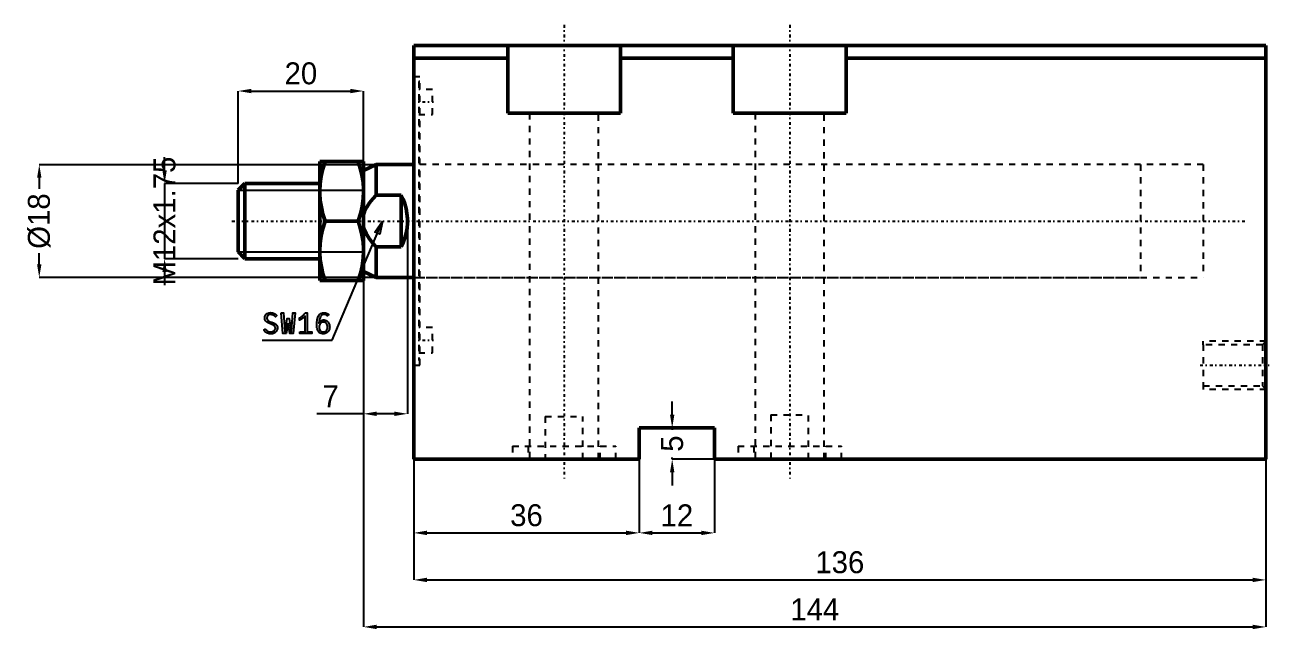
# Model space of a CAD drawing. Header units: millimetres. Extents: x -114 to 282, y -231 to 55.
# Drawn here: x 83.4 to 281.9, y -61 to 35.4 of the extents above; entities that cross this region are included whole.
import ezdxf

# ---------------------------------------------------------------- set-up
doc = ezdxf.new("R2010")
doc.units = ezdxf.units.MM
doc.linetypes.add('Center', pattern=[1.5, 0.45, -0.5, 0.05, -0.5])
doc.linetypes.add('Dashed', pattern=[2, 1, -1])
for name, color, linetype, lineweight in [('2d ConnectionPoints', 7, 'Continuous', 50), ('AM_0', 7, 'Continuous', 50), ('AM_5', 3, 'Continuous', 25), ('AM_7', 7, 'Center', 25), ('AM_9', 6, 'Dashed', 25)]:
    doc.layers.add(name, color=color, linetype=linetype, lineweight=lineweight)
doc.dimstyles.new('ISO-25', dxfattribs={"dimtxt": 2.5, "dimasz": 2.5, "dimexe": 1.25, "dimexo": 0.625, "dimtad": 1, "dimtxsty": 'Standard', "dimcen": 2.5, "dimadec": 0, "dimazin": 0, "dimtfac": 1, "dimtmove": 0, "dimatfit": 3, "dimfxl": 1, "dimarcsym": 0})

# ---------------------------------------------------------------- blocks, each defined once
blk = doc.blocks.new('1_JEBC_32_60ST_EX_rod_0_in_JEBC_MF_LA_32_60ST_EX_0_2')
at = {"layer": 'AM_0'}
for p, q in [((-15, 9.5), (-8, 9.5)), ((-15, 9.5), (-15, -9.5)), ((-8, 9.5), (-8, -9.5)), ((-6, 9), (-8, 8.07)), ((0, 9), (-6, 9)), ((-6, 9), (-6, 4.12)), ((-26.93, 6), (-28, 4.93)), ((-15, 6), (-26.93, 6)), ((-26.93, 6), (-26.93, -6)), ((-28, 4.93), (-28, -4.93)), ((-2, 4.12), (-6, 4.12)), ((-2, 4.12), (-2, -4.12)), ((-8.85, 0), (-14.15, 0)), ((-28, -4.93), (-26.93, -6)), ((-6, -4.12), (-2, -4.12)), ((-6, -4.12), (-6, -9)), ((-26.93, -6), (-15, -6)), ((-8, -9.5), (-15, -9.5)), ((-8, -8.07), (-6, -9)), ((-6, -9), (0, -9))]:
    blk.add_line(p, q, dxfattribs=at)
for points in [[(-14.15, 9.5), (-14.5, 8.34), (-14.77, 7.17), (-14.94, 5.97), (-15, 4.75)], [(-8, 4.75), (-8, 5.09), (-8.08, 6.2), (-8.26, 7.3), (-8.52, 8.41), (-8.85, 9.5)], [(-15, 4.75), (-15, 4.41), (-14.92, 3.3), (-14.74, 2.2), (-14.48, 1.09), (-14.15, 0)], [(-8.85, 0), (-8.5, 1.16), (-8.23, 2.33), (-8.06, 3.53), (-8, 4.75)], [(-6, 4.12), (-6.54, 3.54), (-7.03, 2.92), (-7.49, 2.24), (-7.84, 1.5), (-8, 1.04)], [(-2, -4.12), (-1.67, -3.41), (-1.41, -2.67), (-1.21, -1.91), (-1.07, -1.14), (-1.01, -0.36), (-1.01, 0.43), (-1.08, 1.21), (-1.22, 1.98), (-1.43, 2.74), (-1.7, 3.48), (-2, 4.12)], [(-14.15, 0), (-14.5, -1.16), (-14.77, -2.33), (-14.94, -3.53), (-15, -4.75)], [(-8, -4.75), (-8, -4.41), (-8.08, -3.3), (-8.26, -2.2), (-8.52, -1.09), (-8.85, 0)], [(-8, -1.04), (-7.96, -1.18), (-7.61, -2), (-7.13, -2.79), (-6.6, -3.48), (-6, -4.12)], [(-15, -4.75), (-15, -5.09), (-14.92, -6.2), (-14.74, -7.3), (-14.48, -8.41), (-14.15, -9.5)], [(-8.85, -9.5), (-8.5, -8.34), (-8.23, -7.17), (-8.06, -5.97), (-8, -4.75)]]:
    blk.add_lwpolyline(points, dxfattribs=at)
at = {"layer": 'AM_5'}
for p, q in [((-28, 4.93), (-8, 4.93)), ((-28, -4.93), (-8, -4.93))]:
    blk.add_line(p, q, dxfattribs=at)
at = {"layer": 'AM_7'}
blk.add_line((-29, 0), (132.7, 0), dxfattribs=at)
at = {"layer": 'AM_9'}
for p, q in [((126, 9), (0, 9)), ((126, 9), (126, -9)), ((0, -9), (126, -9))]:
    blk.add_line(p, q, dxfattribs=at)
blk = doc.blocks.new('2_JEBC_MF_LA_32_60ST_EX_0_body_0_in_JEBC_MF_LA_32_60ST_EX_0_2')
at = {"layer": 'AM_0'}
for p, q in [((136, 28), (0, 28)), ((0, -38), (0, 28)), ((15, 28), (15, 17.2)), ((33, 17.2), (33, 28)), ((51, 28), (51, 17.2)), ((69, 17.2), (69, 28)), ((136, -38), (136, 28)), ((15, 26), (0, 26)), ((51, 26), (33, 26)), ((136, 26), (69, 26)), ((15, 17.2), (33, 17.2)), ((51, 17.2), (69, 17.2)), ((36, -33), (36, -38)), ((48, -33), (36, -33)), ((48, -38), (48, -33)), ((36, -38), (0, -38)), ((136, -38), (48, -38))]:
    blk.add_line(p, q, dxfattribs=at)
at = {"layer": 'AM_5', "linetype": 'Dashed'}
for p, q in [((136, -19.1385), (126, -19.1385)), ((126, -19.7195), (126, -19.1385)), ((126, -26.2805), (126, -26.8615)), ((136, -26.8615), (126, -26.8615))]:
    blk.add_line(p, q, dxfattribs=at)
at = {"layer": 'AM_7'}
for p, q in [((24, 31.3), (24, -41.3)), ((60, 31.3), (60, -41.3)), ((-0.15, 19), (3.15, 19)), ((-0.15, -19), (3.15, -19)), ((125.5, -23), (136.5, -23))]:
    blk.add_line(p, q, dxfattribs=at)
at = {"layer": 'AM_9'}
for p, q in [((1, 23), (0, 23)), ((0.8, 22.25), (0.8, -22.25)), ((1, 22.25), (0.8, 22.25)), ((1, -23), (1, 23)), ((3, 21), (0.8, 21)), ((3, 17), (3, 21)), ((0.8, 17), (3, 17)), ((18.5, 17.2), (18.5, -38)), ((29.5, -38), (29.5, 17.2)), ((54.5, 17.2), (54.5, -38)), ((65.5, -38), (65.5, 17.2)), ((116, 9), (0.8, 9)), ((116, 9), (116, -9)), ((0.8, -9), (116, -9)), ((3, -17), (0.8, -17)), ((3, -21), (3, -17)), ((126, -19.7195), (126, -26.2805)), ((135.419, -19.7195), (126, -19.7195)), ((136, -19.1385), (135.419, -19.7195)), ((135.419, -19.7195), (135.419, -26.2805)), ((0.8, -21), (3, -21)), ((0, -23), (1, -23)), ((0.8, -22.25), (1, -22.25)), ((126, -26.2805), (135.419, -26.2805)), ((135.419, -26.2805), (136, -26.8615)), ((21, -31.2), (27, -31.2)), ((21, -31.2), (21, -38)), ((27, -38), (27, -31.2)), ((57, -30.9), (63, -30.9)), ((57, -30.9), (57, -38)), ((63, -38), (63, -30.9)), ((15.75, -35.9), (32.25, -35.9)), ((15.75, -35.9), (15.75, -38)), ((18.25, -35.9), (18.25, -38)), ((29.75, -38), (29.75, -35.9)), ((32.25, -38), (32.25, -35.9)), ((51.75, -35.9), (68.25, -35.9)), ((51.75, -35.9), (51.75, -38)), ((54.25, -35.9), (54.25, -38)), ((65.75, -38), (65.75, -35.9)), ((68.25, -38), (68.25, -35.9))]:
    blk.add_line(p, q, dxfattribs=at)
blk = doc.blocks.new('*D19')
at = {"layer": 'AM_5', "color": 0, "lineweight": -2}
for p, q in [((145.42, 13.08), (85.67, 13.08)), ((85.67, 10.98), (85.67, 9.21)), ((85.67, -2.82), (85.67, -1.05)), ((145.42, -4.92), (85.67, -4.92))]:
    blk.add_line(p, q, dxfattribs=at)
at = {"layer": 'AM_5', "color": 0}
for points in [[(86.02, 10.98), (85.32, 10.98), (85.67, 13.08)], [(85.32, -2.82), (86.02, -2.82), (85.67, -4.92)]]:
    blk.add_solid(points, dxfattribs=at)
at = {"layer": 'Defpoints', "color": 0}
for p in [(145.42, 13.08), (85.67, -4.92), (145.42, -4.92)]:
    blk.add_point(p, dxfattribs=at)
at = {"layer": 'AM_5', "color": 0, "insert": (85.67, 4.08), "char_height": 3.5, "attachment_point": 5, "rotation": 90}
blk.add_mtext('Ø18', dxfattribs=at)
blk = doc.blocks.new('*D20')
at = {"layer": 'AM_5', "color": 0, "lineweight": -2}
for p, q in [((105.67, 12.18), (105.67, 14.28)), ((117.42, 10.08), (105.67, 10.08)), ((105.67, 10.08), (105.67, -1.92)), ((117.42, -1.92), (105.67, -1.92)), ((105.67, -4.02), (105.67, -6.12))]:
    blk.add_line(p, q, dxfattribs=at)
at = {"layer": 'AM_5', "color": 0}
for points in [[(105.32, 12.18), (106.02, 12.18), (105.67, 10.08)], [(106.02, -4.02), (105.32, -4.02), (105.67, -1.92)]]:
    blk.add_solid(points, dxfattribs=at)
at = {"layer": 'Defpoints', "color": 0}
for p in [(117.42, 10.08), (105.67, -1.92), (117.42, -1.92)]:
    blk.add_point(p, dxfattribs=at)
at = {"layer": 'AM_5', "color": 0, "insert": (105.67, 4.08), "char_height": 3.5, "attachment_point": 5, "rotation": 90}
blk.add_mtext('M12x1.75', dxfattribs=at)
blk = doc.blocks.new('*D21')
at = {"layer": 'AM_5', "color": 0, "lineweight": -2}
for p, q in [((144.42, 4.08), (144.42, -26.67)), ((137.42, -4.92), (137.42, -26.67)), ((137.42, -26.67), (129.96, -26.67)), ((142.32, -26.67), (139.52, -26.67))]:
    blk.add_line(p, q, dxfattribs=at)
at = {"layer": 'AM_5', "color": 0}
for points in [[(139.52, -26.32), (139.52, -27.02), (137.42, -26.67)], [(142.32, -27.02), (142.32, -26.32), (144.42, -26.67)]]:
    blk.add_solid(points, dxfattribs=at)
at = {"layer": 'Defpoints', "color": 0}
for p in [(144.42, 4.08), (137.42, -4.92), (137.42, -26.67)]:
    blk.add_point(p, dxfattribs=at)
at = {"layer": 'AM_5', "color": 0, "insert": (132.17, -23.87), "char_height": 3.5, "attachment_point": 5}
blk.add_mtext('7', dxfattribs=at)
blk = doc.blocks.new('*D22')
at = {"layer": 'AM_5', "color": 0, "lineweight": -2}
for p, q in [((117.42, 10.08), (117.42, 24.83)), ((119.52, 24.83), (135.32, 24.83)), ((137.42, 13.08), (137.42, 24.83))]:
    blk.add_line(p, q, dxfattribs=at)
at = {"layer": 'AM_5', "color": 0}
for points in [[(119.52, 25.18), (119.52, 24.48), (117.42, 24.83)], [(135.32, 24.48), (135.32, 25.18), (137.42, 24.83)]]:
    blk.add_solid(points, dxfattribs=at)
at = {"layer": 'Defpoints', "color": 0}
for p in [(137.42, 24.83), (137.42, 13.08), (117.42, 10.08)]:
    blk.add_point(p, dxfattribs=at)
at = {"layer": 'AM_5', "color": 0, "insert": (127.42, 27.63), "char_height": 3.5, "attachment_point": 5}
blk.add_mtext('20', dxfattribs=at)
blk = doc.blocks.new('*D23')
at = {"layer": 'AM_5', "color": 0, "lineweight": -2}
for p, q in [((281.42, -28.92), (281.42, -53.17)), ((145.42, -33.92), (145.42, -53.17)), ((147.52, -53.17), (279.32, -53.17))]:
    blk.add_line(p, q, dxfattribs=at)
at = {"layer": 'AM_5', "color": 0}
for points in [[(147.52, -52.82), (147.52, -53.52), (145.42, -53.17)], [(279.32, -53.52), (279.32, -52.82), (281.42, -53.17)]]:
    blk.add_solid(points, dxfattribs=at)
at = {"layer": 'Defpoints', "color": 0}
for p in [(281.42, -28.92), (145.42, -33.92), (281.42, -53.17)]:
    blk.add_point(p, dxfattribs=at)
at = {"layer": 'AM_5', "color": 0, "insert": (213.42, -50.37), "char_height": 3.5, "attachment_point": 5}
blk.add_mtext('136', dxfattribs=at)
blk = doc.blocks.new('*D24')
at = {"layer": 'AM_5', "color": 0, "lineweight": -2}
for p, q in [((137.42, -4.92), (137.42, -60.67)), ((281.42, -28.92), (281.42, -60.67)), ((139.52, -60.67), (279.32, -60.67))]:
    blk.add_line(p, q, dxfattribs=at)
at = {"layer": 'AM_5', "color": 0}
for points in [[(139.52, -60.32), (139.52, -61.02), (137.42, -60.67)], [(279.32, -61.02), (279.32, -60.32), (281.42, -60.67)]]:
    blk.add_solid(points, dxfattribs=at)
at = {"layer": 'Defpoints', "color": 0}
for p in [(137.42, -4.92), (281.42, -28.92), (281.42, -60.67)]:
    blk.add_point(p, dxfattribs=at)
at = {"layer": 'AM_5', "color": 0, "insert": (209.42, -57.87), "char_height": 3.5, "attachment_point": 5}
blk.add_mtext('144', dxfattribs=at)
blk = doc.blocks.new('*D25')
at = {"layer": 'AM_5', "color": 0, "lineweight": -2}
for p, q in [((181.42, -33.92), (181.42, -45.67)), ((193.42, -33.92), (193.42, -45.67)), ((183.52, -45.67), (191.32, -45.67))]:
    blk.add_line(p, q, dxfattribs=at)
at = {"layer": 'AM_5', "color": 0}
for points in [[(183.52, -45.32), (183.52, -46.02), (181.42, -45.67)], [(191.32, -46.02), (191.32, -45.32), (193.42, -45.67)]]:
    blk.add_solid(points, dxfattribs=at)
at = {"layer": 'Defpoints', "color": 0}
for p in [(181.42, -33.92), (193.42, -33.92), (193.42, -45.67)]:
    blk.add_point(p, dxfattribs=at)
at = {"layer": 'AM_5', "color": 0, "insert": (187.42, -42.87), "char_height": 3.5, "attachment_point": 5}
blk.add_mtext('12', dxfattribs=at)
blk = doc.blocks.new('*D26')
at = {"layer": 'AM_5', "color": 0, "lineweight": -2}
for p, q in [((186.67, -26.82), (186.67, -24.72)), ((193.42, -28.92), (186.67, -28.92)), ((186.67, -28.92), (186.67, -29.2)), ((186.67, -33.92), (186.67, -33.64)), ((193.42, -33.92), (186.67, -33.92)), ((186.67, -36.02), (186.67, -38.12))]:
    blk.add_line(p, q, dxfattribs=at)
at = {"layer": 'AM_5', "color": 0}
for points in [[(186.32, -26.82), (187.02, -26.82), (186.67, -28.92)], [(187.02, -36.02), (186.32, -36.02), (186.67, -33.92)]]:
    blk.add_solid(points, dxfattribs=at)
at = {"layer": 'Defpoints', "color": 0}
for p in [(193.42, -28.92), (186.67, -33.92), (193.42, -33.92)]:
    blk.add_point(p, dxfattribs=at)
at = {"layer": 'AM_5', "color": 0, "insert": (186.67, -31.42), "char_height": 3.5, "attachment_point": 5, "rotation": 90}
blk.add_mtext('5', dxfattribs=at)
blk = doc.blocks.new('*D27')
at = {"layer": 'AM_5', "color": 0, "lineweight": -2}
for p, q in [((145.42, 4.08), (145.42, -45.67)), ((181.42, -33.92), (181.42, -45.67)), ((147.52, -45.67), (179.32, -45.67))]:
    blk.add_line(p, q, dxfattribs=at)
at = {"layer": 'AM_5', "color": 0}
for points in [[(147.52, -45.32), (147.52, -46.02), (145.42, -45.67)], [(179.32, -46.02), (179.32, -45.32), (181.42, -45.67)]]:
    blk.add_solid(points, dxfattribs=at)
at = {"layer": 'Defpoints', "color": 0}
for p in [(145.42, 4.08), (181.42, -33.92), (181.42, -45.67)]:
    blk.add_point(p, dxfattribs=at)
at = {"layer": 'AM_5', "color": 0, "insert": (163.42, -42.87), "char_height": 3.5, "attachment_point": 5}
blk.add_mtext('36', dxfattribs=at)

msp = doc.modelspace()

# ---------------------------------------------------------------- linework, layer by layer
at = {"layer": '2d ConnectionPoints'}
msp.add_point((145.422, 4.081), dxfattribs=at)
msp.add_point((145.422, 4.081), dxfattribs=at)
at = {"layer": 'AM_5'}
for p, q in [((132.422, -14.919), (140.422, 4.081)), ((121.222, -14.919), (132.422, -14.919))]:
    msp.add_line(p, q, dxfattribs=at)
for points in [[(140.422, 4.081), (139.995, 1.983), (139.22, 2.309), (140.422, 4.081)], [(121.705, -13.139), (121.705, -13.139), (121.789, -13.227), (121.916, -13.343), (121.916, -13.343), (122.043, -13.438), (122.128, -13.49), (122.128, -13.49), (122.213, -13.533), (122.345, -13.58), (122.345, -13.58), (122.481, -13.605), (122.574, -13.61), (122.574, -13.61), (122.649, -13.607), (122.76, -13.591), (122.76, -13.591), (122.869, -13.562), (122.941, -13.536), (122.941, -13.536), (123.01, -13.504), (123.104, -13.446), (123.104, -13.446), (123.185, -13.376), (123.233, -13.323), (123.233, -13.323), (123.274, -13.266), (123.319, -13.172), (123.319, -13.172), (123.343, -13.07), (123.347, -12.998), (123.347, -12.998), (123.343, -12.927), (123.32, -12.83), (123.32, -12.83), (123.278, -12.743), (123.239, -12.691), (123.239, -12.691), (123.194, -12.642), (123.119, -12.577), (123.119, -12.577), (123.036, -12.521), (122.976, -12.488), (122.976, -12.488), (122.911, -12.456), (122.797, -12.407), (122.797, -12.407), (122.666, -12.354), (122.569, -12.317), (122.387, -12.249), (122.387, -12.249), (122.306, -12.215), (122.192, -12.163), (122.192, -12.163), (122.089, -12.109), (122.025, -12.072), (122.025, -12.072), (121.966, -12.031), (121.884, -11.959), (121.884, -11.959), (121.808, -11.874), (121.763, -11.809), (121.763, -11.809), (121.723, -11.738), (121.68, -11.618), (121.68, -11.618), (121.657, -11.483), (121.652, -11.385), (121.652, -11.385), (121.657, -11.288), (121.68, -11.152), (121.68, -11.152), (121.723, -11.025), (121.763, -10.946), (121.763, -10.946), (121.811, -10.872), (121.899, -10.773), (121.899, -10.773), (122.007, -10.689), (122.089, -10.642), (122.089, -10.642), (122.179, -10.602), (122.327, -10.559), (122.327, -10.559), (122.49, -10.536), (122.608, -10.532), (122.608, -10.532), (122.695, -10.534), (122.818, -10.545), (122.818, -10.545), (122.931, -10.567), (123.001, -10.587), (123.001, -10.587), (123.068, -10.611), (123.163, -10.653), (123.163, -10.653), (123.251, -10.703), (123.306, -10.74), (123.306, -10.74), (123.361, -10.781), (123.446, -10.851), (123.446, -10.851), (123.536, -10.933), (123.597, -10.993), (123.368, -11.196), (123.368, -11.196), (123.302, -11.127), (123.196, -11.037), (123.196, -11.037), (123.082, -10.964), (123, -10.924), (123, -10.924), (122.917, -10.892), (122.794, -10.857), (122.794, -10.857), (122.671, -10.838), (122.59, -10.834), (122.59, -10.834), (122.521, -10.837), (122.425, -10.851), (122.425, -10.851), (122.336, -10.879), (122.28, -10.904), (122.28, -10.904), (122.229, -10.933), (122.161, -10.987), (122.161, -10.987), (122.104, -11.05), (122.072, -11.098), (122.072, -11.098), (122.045, -11.15), (122.017, -11.232), (122.017, -11.232), (122.001, -11.322), (121.998, -11.385), (121.998, -11.385), (122.002, -11.458), (122.024, -11.559), (122.024, -11.559), (122.064, -11.648), (122.101, -11.701), (122.101, -11.701), (122.143, -11.749), (122.215, -11.813), (122.215, -11.813), (122.296, -11.868), (122.355, -11.9), (122.355, -11.9), (122.421, -11.93), (122.534, -11.979), (122.534, -11.979), (122.668, -12.031), (122.767, -12.067), (122.767, -12.067), (122.881, -12.109), (123.033, -12.17), (123.033, -12.17), (123.165, -12.228), (123.24, -12.265), (123.24, -12.265), (123.309, -12.304), (123.405, -12.375), (123.405, -12.375), (123.491, -12.459), (123.543, -12.522), (123.543, -12.522), (123.588, -12.592), (123.637, -12.712), (123.637, -12.712), (123.663, -12.849), (123.668, -12.95), (123.668, -12.95), (123.663, -13.055), (123.634, -13.206), (123.634, -13.206), (123.582, -13.349), (123.534, -13.439), (123.534, -13.439), (123.476, -13.524), (123.372, -13.637), (123.372, -13.637), (123.249, -13.733), (123.156, -13.788), (123.156, -13.788), (123.056, -13.834), (122.895, -13.885), (122.895, -13.885), (122.721, -13.912), (122.599, -13.917), (122.599, -13.917), (122.348, -13.894), (121.999, -13.772), (121.999, -13.772), (121.681, -13.547), (121.486, -13.339), (121.705, -13.139)], [(124.282, -10.57), (124.628, -10.57), (124.841, -13.555), (124.887, -13.578), (125.233, -11.489), (125.547, -11.489), (125.888, -13.578), (125.942, -13.555), (126.138, -10.57), (126.493, -10.57), (126.211, -13.869), (125.658, -13.869), (125.406, -12.276), (125.406, -12.245), (125.378, -12.245), (125.378, -12.276), (125.089, -13.869), (124.555, -13.869), (124.282, -10.57)], [(127.248, -13.578), (128.085, -13.578), (128.085, -11.116), (128.085, -11.116), (128.04, -11.162), (127.964, -11.232), (127.964, -11.232), (127.878, -11.306), (127.814, -11.357), (127.814, -11.357), (127.749, -11.408), (127.649, -11.48), (127.649, -11.48), (127.549, -11.547), (127.482, -11.589), (127.482, -11.589), (127.417, -11.627), (127.326, -11.674), (127.326, -11.674), (127.243, -11.707), (127.193, -11.721), (127.193, -11.376), (127.193, -11.376), (127.255, -11.346), (127.353, -11.29), (127.353, -11.29), (127.457, -11.22), (127.529, -11.165), (127.529, -11.165), (127.601, -11.107), (127.706, -11.016), (127.706, -11.016), (127.808, -10.922), (127.873, -10.857), (127.873, -10.857), (127.935, -10.793), (128.018, -10.703), (128.018, -10.703), (128.09, -10.621), (128.13, -10.57), (128.422, -10.57), (128.422, -13.578), (129.182, -13.578), (129.182, -13.869), (127.248, -13.869), (127.248, -13.578)], [(130.999, -13.896), (130.999, -13.896), (130.845, -13.889), (130.64, -13.852), (130.64, -13.852), (130.466, -13.782), (130.367, -13.718), (130.367, -13.718), (130.282, -13.641), (130.174, -13.507), (130.174, -13.507), (130.091, -13.349), (130.05, -13.231), (130.05, -13.231), (130.018, -13.102), (129.984, -12.89), (129.984, -12.89), (129.965, -12.655), (129.961, -12.486), (129.961, -12.486), (129.972, -12.137), (130.03, -11.674), (130.03, -11.674), (130.137, -11.28), (130.235, -11.057), (130.235, -11.057), (130.358, -10.87), (130.588, -10.668), (130.588, -10.668), (130.876, -10.559), (131.099, -10.538), (131.099, -10.538), (131.206, -10.542), (131.353, -10.558), (131.353, -10.558), (131.483, -10.589), (131.561, -10.618), (131.561, -10.618), (131.632, -10.652), (131.733, -10.711), (131.733, -10.711), (131.825, -10.779), (131.881, -10.83), (131.631, -11.034), (131.631, -11.034), (131.599, -10.997), (131.541, -10.946), (131.541, -10.946), (131.472, -10.903), (131.421, -10.878), (131.421, -10.878), (131.365, -10.858), (131.273, -10.835), (131.273, -10.835), (131.171, -10.823), (131.099, -10.82), (131.099, -10.82), (130.984, -10.829), (130.831, -10.876), (130.831, -10.876), (130.702, -10.963), (130.629, -11.043), (130.629, -11.043), (130.565, -11.136), (130.486, -11.285), (130.486, -11.285), (130.426, -11.447), (130.396, -11.563), (130.396, -11.563), (130.372, -11.684), (130.342, -11.875), (130.342, -11.875), (130.319, -12.077), (130.307, -12.217), (130.307, -12.217), (130.358, -12.119), (130.444, -11.991), (130.444, -11.991), (130.542, -11.885), (130.613, -11.827), (130.613, -11.827), (130.69, -11.779), (130.814, -11.727), (130.814, -11.727), (130.948, -11.699), (131.044, -11.694), (131.044, -11.694), (131.157, -11.7), (131.316, -11.734), (131.316, -11.734), (131.463, -11.795), (131.554, -11.852), (131.554, -11.852), (131.638, -11.92), (131.749, -12.036), (131.749, -12.036), (131.842, -12.171), (131.894, -12.272), (131.894, -12.272), (131.937, -12.378), (131.984, -12.543), (131.984, -12.543), (132.009, -12.714), (132.013, -12.832), (132.013, -12.832), (132.008, -12.954), (131.981, -13.128), (131.981, -13.128), (131.93, -13.288), (131.883, -13.388), (131.883, -13.388), (131.826, -13.48), (131.726, -13.603), (131.726, -13.603), (131.608, -13.706), (131.52, -13.763), (131.52, -13.763), (131.425, -13.811), (131.273, -13.863), (131.273, -13.863), (131.112, -13.891), (130.999, -13.896)], [(131.003, -13.61), (131.003, -13.61), (131.085, -13.606), (131.199, -13.585), (131.199, -13.585), (131.3, -13.546), (131.362, -13.51), (131.362, -13.51), (131.417, -13.466), (131.49, -13.39), (131.49, -13.39), (131.551, -13.299), (131.583, -13.231), (131.583, -13.231), (131.61, -13.157), (131.64, -13.038), (131.64, -13.038), (131.655, -12.909), (131.658, -12.818), (131.658, -12.818), (131.656, -12.732), (131.641, -12.61), (131.641, -12.61), (131.613, -12.496), (131.588, -12.424), (131.588, -12.424), (131.557, -12.357), (131.5, -12.267), (131.5, -12.267), (131.43, -12.191), (131.376, -12.147), (131.376, -12.147), (131.317, -12.11), (131.219, -12.07), (131.219, -12.07), (131.11, -12.049), (131.031, -12.044), (131.031, -12.044), (130.948, -12.049), (130.833, -12.072), (130.833, -12.072), (130.728, -12.114), (130.663, -12.154), (130.663, -12.154), (130.604, -12.2), (130.525, -12.282), (130.525, -12.282), (130.46, -12.379), (130.423, -12.451), (130.423, -12.451), (130.393, -12.527), (130.36, -12.65), (130.36, -12.65), (130.342, -12.781), (130.339, -12.873), (130.339, -12.873), (130.342, -12.956), (130.358, -13.075), (130.358, -13.075), (130.388, -13.185), (130.416, -13.254), (130.416, -13.254), (130.45, -13.318), (130.512, -13.403), (130.512, -13.403), (130.586, -13.475), (130.643, -13.515), (130.643, -13.515), (130.705, -13.549), (130.807, -13.586), (130.807, -13.586), (130.921, -13.606), (131.003, -13.61)]]:
    msp.add_lwpolyline(points, dxfattribs=at)

# ---------------------------------------------------------------- block references
for name in ['2_JEBC_MF_LA_32_60ST_EX_0_body_0_in_JEBC_MF_LA_32_60ST_EX_0_2', '1_JEBC_32_60ST_EX_rod_0_in_JEBC_MF_LA_32_60ST_EX_0_2']:
    msp.add_blockref(name, (145.422, 4.081))

# ---------------------------------------------------------------- dimensions: what is measured, and where the dimension line sits
for base, p1, p2, text, picture, middle in [((137.422, 24.831), (117.422, 10.081), (137.422, 13.081), '20', '*D22', (127.422, 24.831)), ((137.422, -26.669), (144.422, 4.081), (137.422, -4.919), '7', '*D21', (132.172, -26.669)), ((181.422, -45.669), (145.422, 4.081), (181.422, -33.919), '36', '*D27', (163.422, -45.669)), ((281.422, -60.669), (137.422, -4.919), (281.422, -28.919), '144', '*D24', (209.422, -60.669)), ((281.422, -53.169), (145.422, -33.919), (281.422, -28.919), '136', '*D23', (213.422, -53.169)), ((193.422, -45.669), (181.422, -33.919), (193.422, -33.919), '12', '*D25', (187.422, -45.669))]:
    dim = msp.add_linear_dim(base=base, p1=p1, p2=p2, text=text, dimstyle='ISO-25', override={"dimtxt": 3.5, "dimasz": 2.1, "dimexe": 0, "dimexo": 0, "dimgap": 1.05}, dxfattribs=at)
    dim.commit()
    dim.dimension.update_dxf_attribs({"geometry": picture, "text_midpoint": middle, "dimtype": 160})
for base, p1, p2, text, picture, middle in [((105.672, -1.919), (117.422, 10.081), (117.422, -1.919), 'M12x1.75', '*D20', (105.672, 4.081)), ((85.672, -4.919), (145.422, 13.081), (145.422, -4.919), 'Ø18', '*D19', (85.672, 4.081)), ((186.672, -33.919), (193.422, -28.919), (193.422, -33.919), '5', '*D26', (186.672, -31.419))]:
    dim = msp.add_linear_dim(base=base, p1=p1, p2=p2, angle=90, text=text, dimstyle='ISO-25', override={"dimtxt": 3.5, "dimasz": 2.1, "dimexe": 0, "dimexo": 0, "dimgap": 1.05}, dxfattribs=at)
    dim.commit()
    dim.dimension.update_dxf_attribs({"geometry": picture, "text_midpoint": middle, "dimtype": 160, "text_rotation": 90})

doc.saveas('drawing.dxf')
